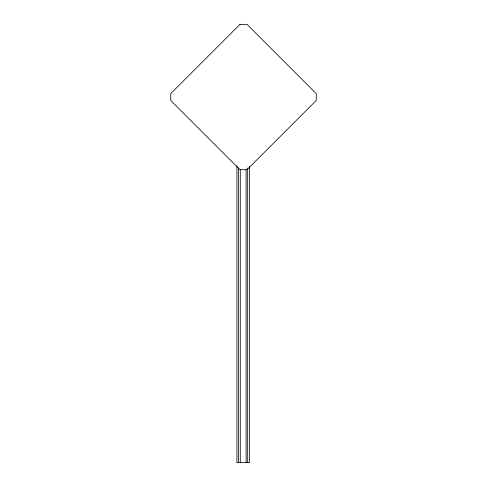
<?xml version="1.0" encoding="UTF-8"?>
<svg xmlns="http://www.w3.org/2000/svg" width="487" height="487" viewBox="0 0 487 487"><rect width="100%" height="100%" fill="white"/><g stroke="black" fill="none" stroke-linecap="round" stroke-linejoin="round"><path stroke-width="0.73" d="M249.484 166.493L249.484 462.65L236.913 462.65L236.913 165.732M247.688 168.009L247.688 462.65M246.118 169.531L246.118 462.65M240.28 169.531L240.28 462.65M238.6 168.009L238.6 462.65M239.988 24.35L170.76 93.577L170.76 100.462L239.988 169.695L247.012 169.695L316.24 100.462L316.24 93.577L247.012 24.35L239.988 24.35"/></g></svg>
